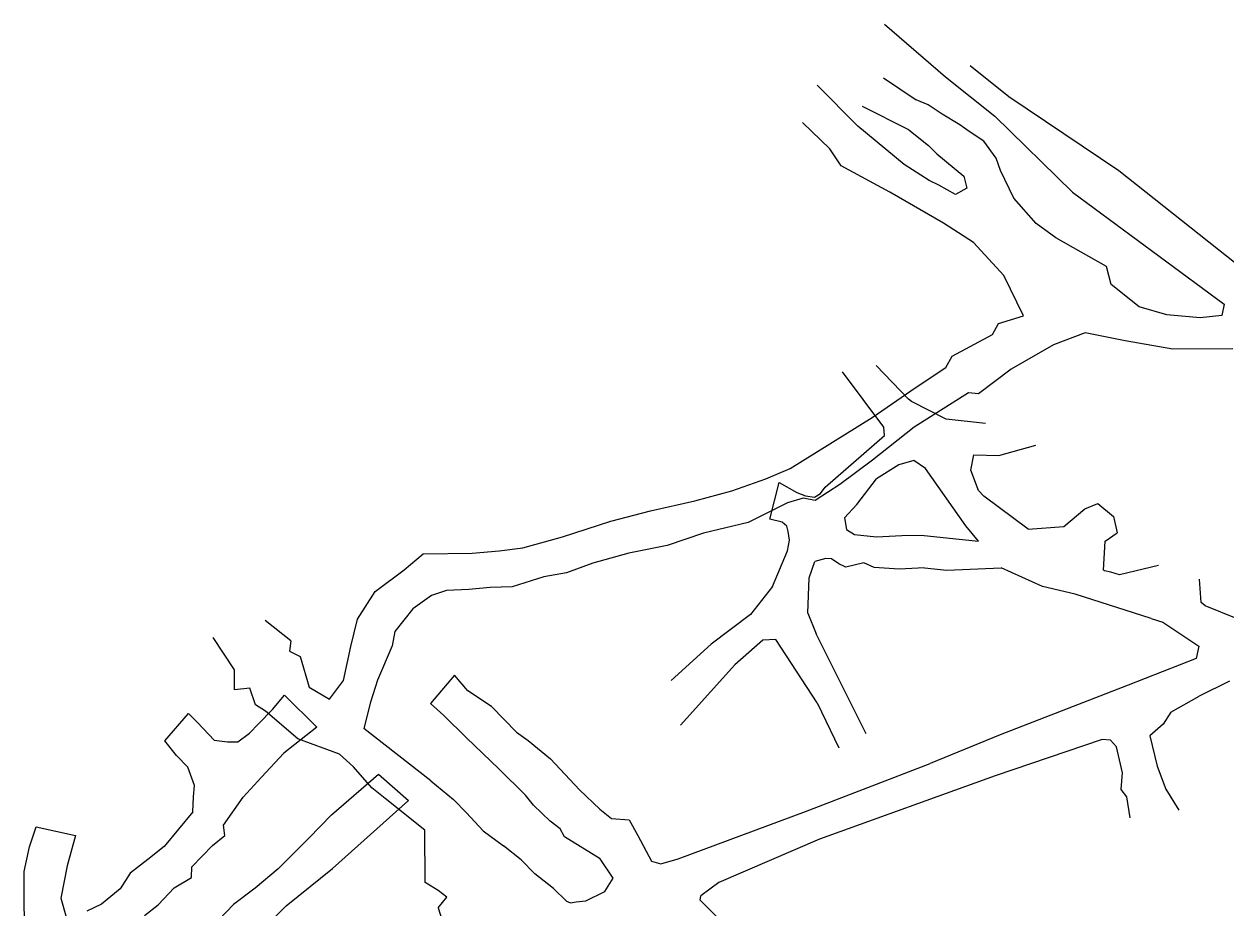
# Model space of a CAD drawing. Extents: x 539064 to 539891, y 4477666 to 4478116.
# Drawn here: x 539170.6 to 539320.4, y 4477829.8 to 4477940 of the extents above; entities that cross this region are included whole.
import ezdxf

# ---------------------------------------------------------------- set-up
doc = ezdxf.new("R2010")
doc.units = 0
doc.header["$MEASUREMENT"] = 0
doc.linetypes.add('DUZ', pattern=[500, 500])
doc.layers.add('KAT_1450', color=236, linetype='DUZ')
doc.layers.add('KAT_1460', color=13, linetype='DUZ')

msp = doc.modelspace()

# ---------------------------------------------------------------- linework, layer by layer
at = {"layer": 'KAT_1450'}
for p, q in [((539277.67, 4477889.78, 1454.8), (539272.54, 4477896.68, 1455.96)), ((539276.73, 4477897.48, 1455.7), (539280.75, 4477893.26, 1454.89)), ((539281.11, 4477892.99, 1454.82), (539280.75, 4477893.26, 1454.89)), ((539285.43, 4477890.76, 1454.24), (539281.11, 4477892.99, 1454.82)), ((539290.36, 4477890.23, 1454.01), (539285.43, 4477890.76, 1454.24)), ((539277.78, 4477888.75, 1454.37), (539277.67, 4477889.78, 1454.8)), ((539270.37, 4477882.3, 1453.5), (539277.78, 4477888.75, 1454.37)), ((539288.5, 4477884.42, 1454.25), (539288.88, 4477886.35, 1454.12)), ((539288.88, 4477886.35, 1454.12), (539292.01, 4477886.27, 1453.96)), ((539292.01, 4477886.27, 1453.96), (539296.59, 4477887.52, 1453.75)), ((539279.53, 4477885.08, 1454.29), (539276.76, 4477883.33, 1454.02)), ((539281.43, 4477885.64, 1454.36), (539279.53, 4477885.08, 1454.29)), ((539282.87, 4477884.63, 1454.27), (539281.43, 4477885.64, 1454.36)), ((539274.32, 4477880.13, 1453.8), (539276.76, 4477883.33, 1454.02)), ((539287.88, 4477877.48, 1454.45), (539282.87, 4477884.63, 1454.27)), ((539289.46, 4477881.9, 1454.34), (539288.5, 4477884.42, 1454.25)), ((539263.5, 4477878.34, 1453), (539264.63, 4477882.87, 1453)), ((539264.63, 4477882.87, 1453), (539266.84, 4477881.65, 1453)), ((539266.84, 4477881.65, 1453), (539267.91, 4477881.24, 1453)), ((539269.78, 4477881.53, 1453.23), (539270.37, 4477882.3, 1453.5)), ((539290.13, 4477881.19, 1454.39), (539289.46, 4477881.9, 1454.34)), ((539267.91, 4477881.24, 1453), (539269.05, 4477881.05, 1453.33)), ((539269.05, 4477881.05, 1453.33), (539269.78, 4477881.53, 1453.23)), ((539295.66, 4477877.08, 1454.85), (539290.13, 4477881.19, 1454.39)), ((539302.7, 4477879.6, 1457), (539304.32, 4477880.28, 1457)), ((539304.32, 4477880.28, 1457), (539306.3, 4477878.64, 1457)), ((539274.32, 4477880.13, 1453.8), (539272.79, 4477878.48, 1453.7)), ((539300.1, 4477877.4, 1456), (539302.7, 4477879.6, 1457)), ((539265.03, 4477877.96, 1453), (539263.5, 4477878.34, 1453)), ((539265.62, 4477877.46, 1453), (539265.03, 4477877.96, 1453)), ((539265.77, 4477876.77, 1453), (539265.62, 4477877.46, 1453)), ((539272.79, 4477878.48, 1453.7), (539273.04, 4477877.03, 1453.7)), ((539289.48, 4477875.59, 1454.45), (539287.88, 4477877.48, 1454.45)), ((539295.66, 4477877.08, 1454.85), (539300.1, 4477877.4, 1456)), ((539306.3, 4477878.64, 1457), (539306.74, 4477876.63, 1457)), ((539265.69, 4477874.38, 1452.6), (539265.95, 4477875.7, 1452.66)), ((539265.95, 4477875.7, 1452.66), (539265.77, 4477876.77, 1453)), ((539273.04, 4477877.03, 1453.7), (539274.01, 4477876.43, 1453.7)), ((539274.01, 4477876.43, 1453.7), (539276.76, 4477876.12, 1453.7)), ((539276.76, 4477876.12, 1453.7), (539279.92, 4477876.29, 1454.4)), ((539279.92, 4477876.29, 1454.4), (539282.34, 4477876.31, 1454.4)), ((539282.34, 4477876.31, 1454.4), (539285.84, 4477875.96, 1454.4)), ((539285.84, 4477875.96, 1454.4), (539289.48, 4477875.59, 1454.45)), ((539305.24, 4477875.59, 1456.5), (539306.74, 4477876.63, 1457)), ((539263.81, 4477869.94, 1451.94), (539265.69, 4477874.38, 1452.6)), ((539305.05, 4477871.96, 1455.26), (539305.24, 4477875.59, 1456.5)), ((539268.37, 4477871.01, 1452.25), (539269.07, 4477873.03, 1452.5)), ((539270.44, 4477873.42, 1454.37), (539269.07, 4477873.03, 1452.5)), ((539271.16, 4477873.37, 1453.7), (539270.44, 4477873.42, 1454.37)), ((539272.09, 4477872.74, 1453.7), (539271.16, 4477873.37, 1453.7)), ((539272.93, 4477872.36, 1453.7), (539272.09, 4477872.74, 1453.7)), ((539275.2, 4477872.88, 1453.7), (539272.93, 4477872.36, 1453.7)), ((539276.48, 4477872.3, 1453.7), (539275.2, 4477872.88, 1453.7)), ((539279.6, 4477872.08, 1454.33), (539276.48, 4477872.3, 1453.7)), ((539282.75, 4477872.25, 1454.33), (539279.6, 4477872.08, 1454.33)), ((539282.75, 4477872.25, 1454.33), (539285.52, 4477871.97, 1454.4)), ((539285.52, 4477871.97, 1454.4), (539292.29, 4477872.27, 1454.88)), ((539297.45, 4477869.93, 1455), (539292.29, 4477872.27, 1454.88)), ((539305.14, 4477871.88, 1455.27), (539305.05, 4477871.96, 1455.26)), ((539305.96, 4477871.7, 1455.32), (539305.14, 4477871.88, 1455.27)), ((539307.01, 4477871.38, 1455.38), (539305.96, 4477871.7, 1455.32)), ((539311.88, 4477872.54, 1456.4), (539307.01, 4477871.38, 1455.38)), ((539263.81, 4477869.94, 1451.94), (539261.07, 4477866.44, 1451.41)), ((539268.21, 4477866.61, 1451.53), (539268.37, 4477871.01, 1452.25)), ((539301.49, 4477868.98, 1455.14), (539297.45, 4477869.93, 1455)), ((539317.2, 4477867.95, 1457.07), (539316.98, 4477870.83, 1456.68)), ((539310.96, 4477865.94, 1456.49), (539301.49, 4477868.98, 1455.14)), ((539317.69, 4477867.52, 1457.19), (539317.2, 4477867.95, 1457.07)), ((539321.8, 4477865.85, 1458), (539317.69, 4477867.52, 1457.19)), ((539261.07, 4477866.44, 1451.41), (539256.18, 4477862.74, 1450.87)), ((539268.21, 4477866.61, 1451.53), (539269.26, 4477864.03, 1451.32)), ((539310.96, 4477865.94, 1456.49), (539312.42, 4477865.5, 1456.6)), ((539312.42, 4477865.5, 1456.6), (539316.92, 4477862.48, 1457.64)), ((539275.5, 4477851.56, 1449.11), (539269.26, 4477864.03, 1451.32)), ((539256.18, 4477862.74, 1450.87), (539251.2, 4477858.24, 1450.28)), ((539262.62, 4477863.24, 1451.28), (539259.12, 4477860.17, 1450.87)), ((539264.25, 4477863.31, 1451.38), (539262.62, 4477863.24, 1451.28)), ((539269.38, 4477855.42, 1451.3), (539264.25, 4477863.31, 1451.38)), ((539316.92, 4477862.48, 1457.64), (539316.56, 4477860.97, 1458.42)), ((539316.56, 4477860.97, 1458.42), (539308.1, 4477857.66, 1458.46)), ((539259.12, 4477860.17, 1450.87), (539252.36, 4477852.67, 1449.98)), ((539320.74, 4477858.15, 1458.46), (539316.95, 4477856.28, 1458.43)), ((539201.55, 4477854.61, 1453.55), (539203.07, 4477856.39, 1453.55)), ((539203.07, 4477856.39, 1453.55), (539207.06, 4477852.42, 1453.55)), ((539308.1, 4477857.66, 1458.46), (539292.15, 4477851.45, 1459.3)), ((539313.4, 4477854.27, 1458.37), (539316.95, 4477856.28, 1458.43)), ((539269.38, 4477855.42, 1451.3), (539272.06, 4477849.85, 1449.63)), ((539188.16, 4477850.7, 1453.15), (539191.1, 4477854.1, 1453.24)), ((539191.1, 4477854.1, 1453.24), (539192.22, 4477852.99, 1453.18)), ((539199.82, 4477852.84, 1453.55), (539201.55, 4477854.61, 1453.55)), ((539313.4, 4477854.27, 1458.37), (539312.46, 4477852.79, 1458.39)), ((539192.22, 4477852.99, 1453.18), (539194.3, 4477850.8, 1453.48)), ((539198.71, 4477851.68, 1453.55), (539199.82, 4477852.84, 1453.55)), ((539207.06, 4477852.42, 1453.55), (539202.96, 4477849.15, 1453.55)), ((539312.46, 4477852.79, 1458.39), (539310.82, 4477851.34, 1458.43)), ((539189.62, 4477848.88, 1453.64), (539188.16, 4477850.7, 1453.15)), ((539194.3, 4477850.8, 1453.48), (539195.94, 4477850.6, 1453.48)), ((539195.94, 4477850.6, 1453.48), (539197.22, 4477850.58, 1453.55)), ((539197.22, 4477850.58, 1453.55), (539198.71, 4477851.68, 1453.55)), ((539292.15, 4477851.45, 1459.3), (539283.46, 4477847.88, 1459.9)), ((539304.89, 4477850.89, 1458.64), (539291.56, 4477846.34, 1459.45)), ((539305.91, 4477850.8, 1458.58), (539304.89, 4477850.89, 1458.64)), ((539306.66, 4477849.96, 1458.52), (539305.91, 4477850.8, 1458.58)), ((539310.82, 4477851.34, 1458.43), (539311.7, 4477847.53, 1458.42)), ((539191, 4477847.44, 1453.46), (539189.62, 4477848.88, 1453.64)), ((539202.96, 4477849.15, 1453.55), (539200.2, 4477846.19, 1453.55)), ((539307.42, 4477846.71, 1458.44), (539306.66, 4477849.96, 1458.52)), ((539191.84, 4477845.14, 1453.55), (539191, 4477847.44, 1453.46)), ((539267.92, 4477841.91, 1460.64), (539283.46, 4477847.88, 1459.9)), ((539311.7, 4477847.53, 1458.42), (539312.78, 4477844.7, 1458.37)), ((539200.2, 4477846.19, 1453.55), (539197.91, 4477843.67, 1453.58)), ((539208.92, 4477841.48, 1454.17), (539214.74, 4477846.57, 1454.17)), ((539214.74, 4477846.57, 1454.17), (539218.48, 4477843.26, 1454.17)), ((539291.56, 4477846.34, 1459.45), (539269.67, 4477838.47, 1461)), ((539307.24, 4477844.64, 1458.39), (539307.42, 4477846.71, 1458.44)), ((539191.73, 4477843.73, 1453.42), (539191.84, 4477845.14, 1453.55)), ((539307.94, 4477843.72, 1458.48), (539307.24, 4477844.64, 1458.39)), ((539312.78, 4477844.7, 1458.37), (539314.42, 4477842.08, 1457.99)), ((539191.64, 4477841.87, 1453.46), (539191.73, 4477843.73, 1453.42)), ((539195.44, 4477840.21, 1453.59), (539197.91, 4477843.67, 1453.58)), ((539218.48, 4477843.26, 1454.17), (539209.02, 4477834.78, 1454.17)), ((539308.37, 4477841.12, 1458.28), (539307.94, 4477843.72, 1458.48)), ((539191.64, 4477841.87, 1453.46), (539188.05, 4477837.52, 1453.94)), ((539206.08, 4477838.56, 1454.25), (539208.92, 4477841.48, 1454.17)), ((539171.29, 4477837.48, 1453.78), (539172.13, 4477839.99, 1453.67)), ((539172.13, 4477839.99, 1453.67), (539177.02, 4477838.89, 1453.58)), ((539195.62, 4477838.89, 1453.58), (539195.44, 4477840.21, 1453.59)), ((539177.02, 4477838.89, 1453.58), (539175.98, 4477835.14, 1453.71)), ((539194.08, 4477837.67, 1453.64), (539195.62, 4477838.89, 1453.58)), ((539206.08, 4477838.56, 1454.25), (539202.25, 4477834.75, 1454.15)), ((539170.65, 4477834.43, 1453.7), (539171.29, 4477837.48, 1453.78)), ((539188.05, 4477837.52, 1453.94), (539186.05, 4477835.93, 1453.54)), ((539191.52, 4477835.01, 1453.8), (539194.08, 4477837.67, 1453.64)), ((539186.05, 4477835.93, 1453.54), (539183.83, 4477834.22, 1453.84)), ((539170.62, 4477831.12, 1454.02), (539170.65, 4477834.43, 1453.7)), ((539175.98, 4477835.14, 1453.71), (539175.18, 4477831.11, 1453.88)), ((539183.83, 4477834.22, 1453.84), (539182.58, 4477832.25, 1453.84)), ((539191.47, 4477833.67, 1453.69), (539191.52, 4477835.01, 1453.8)), ((539202.25, 4477834.75, 1454.15), (539199.39, 4477832.33, 1454.32)), ((539203.25, 4477830.13, 1454.26), (539209.02, 4477834.78, 1454.17)), ((539182.58, 4477832.25, 1453.84), (539180.26, 4477830.37, 1453.84)), ((539187.31, 4477830.29, 1453.84), (539189.33, 4477832.41, 1453.93)), ((539189.33, 4477832.41, 1453.93), (539191.47, 4477833.67, 1453.69)), ((539199.39, 4477832.33, 1454.32), (539196.69, 4477830.3, 1454.47)), ((539170.66, 4477827.81, 1453.9), (539170.62, 4477831.12, 1454.02)), ((539175.18, 4477831.11, 1453.88), (539175.84, 4477828.91, 1453.84)), ((539180.26, 4477830.37, 1453.84), (539178.44, 4477829.47, 1453.84)), ((539185.61, 4477828.95, 1453.84), (539187.31, 4477830.29, 1453.84)), ((539194.86, 4477828.39, 1454.04), (539196.69, 4477830.3, 1454.47)), ((539200.81, 4477827.71, 1454.36), (539203.25, 4477830.13, 1454.26))]:
    msp.add_line(p, q, dxfattribs=at)
at = {"layer": 'KAT_1460'}
for p, q in [((539277.77, 4477940.01, 1463.99), (539285.35, 4477933.41, 1465.46)), ((539293.24, 4477930.95, 1466.86), (539288.42, 4477934.79, 1465.72)), ((539277.65, 4477933.31, 1464.78), (539281.72, 4477930.55, 1466.37)), ((539285.35, 4477933.41, 1465.46), (539291.52, 4477928.52, 1466.77)), ((539274.45, 4477927.3, 1469.33), (539269.38, 4477932.4, 1469.72)), ((539280.79, 4477926.81, 1466.43), (539275.02, 4477929.73, 1464.82)), ((539283.21, 4477929.95, 1466.47), (539281.72, 4477930.55, 1466.37)), ((539284.94, 4477928.77, 1467.03), (539283.21, 4477929.95, 1466.47)), ((539306.96, 4477921.72, 1469.32), (539293.24, 4477930.95, 1466.86)), ((539287.16, 4477927.46, 1467.73), (539284.94, 4477928.77, 1467.03)), ((539301.16, 4477919.07, 1469.31), (539291.52, 4477928.52, 1466.77)), ((539270.94, 4477924.46, 1469.58), (539267.57, 4477927.76, 1469.76)), ((539280.23, 4477922.49, 1469.4), (539274.45, 4477927.3, 1469.33)), ((539280.79, 4477926.81, 1466.43), (539283.26, 4477924.86, 1467.27)), ((539288.31, 4477926.6, 1467.79), (539287.16, 4477927.46, 1467.73)), ((539290.13, 4477925.43, 1467.97), (539288.31, 4477926.6, 1467.79)), ((539291.65, 4477923.29, 1468.33), (539290.13, 4477925.43, 1467.97)), ((539272.35, 4477922.34, 1469.47), (539270.94, 4477924.46, 1469.58)), ((539283.26, 4477924.86, 1467.27), (539284.3, 4477923.84, 1467.66)), ((539284.3, 4477923.84, 1467.66), (539287.66, 4477921.06, 1468.22)), ((539278.44, 4477919.08, 1469.46), (539272.35, 4477922.34, 1469.47)), ((539283.31, 4477920.52, 1469.52), (539280.23, 4477922.49, 1469.4)), ((539292.19, 4477921.76, 1468.33), (539291.65, 4477923.29, 1467.97)), ((539287.66, 4477921.06, 1468.22), (539288, 4477919.55, 1468.91)), ((539293.85, 4477918.3, 1469.05), (539292.19, 4477921.76, 1468.33)), ((539327.27, 4477905.59, 1469.6), (539306.96, 4477921.72, 1469.32)), ((539284.54, 4477919.94, 1469.43), (539283.31, 4477920.52, 1469.52)), ((539286.61, 4477918.78, 1469.49), (539284.54, 4477919.94, 1469.43)), ((539288, 4477919.55, 1468.91), (539286.61, 4477918.78, 1469.49)), ((539285.12, 4477915.18, 1469.44), (539278.44, 4477919.08, 1469.46)), ((539296.66, 4477915.16, 1469.45), (539293.85, 4477918.3, 1469.05)), ((539301.16, 4477919.07, 1469.31), (539320.07, 4477905.11, 1469.74)), ((539288.86, 4477912.77, 1469.44), (539285.12, 4477915.18, 1469.44)), ((539299.1, 4477913.37, 1469.68), (539296.66, 4477915.16, 1469.45)), ((539305.39, 4477909.79, 1469.78), (539299.1, 4477913.37, 1469.68)), ((539292.64, 4477908.68, 1469.69), (539288.86, 4477912.77, 1469.44)), ((539295.09, 4477903.64, 1469.86), (539292.64, 4477908.68, 1469.69)), ((539305.98, 4477907.55, 1469.78), (539305.39, 4477909.79, 1469.78)), ((539309.49, 4477904.76, 1469.77), (539305.98, 4477907.55, 1469.78)), ((539312.91, 4477903.76, 1469.76), (539309.49, 4477904.76, 1469.77)), ((539320.07, 4477905.11, 1469.74), (539319.76, 4477903.7, 1469.74)), ((539291.2, 4477901.34, 1469.8), (539291.98, 4477902.7, 1469.88)), ((539291.98, 4477902.7, 1469.88), (539295.09, 4477903.64, 1469.86)), ((539317.06, 4477903.42, 1469.73), (539312.91, 4477903.76, 1469.76)), ((539319.76, 4477903.7, 1469.74), (539317.06, 4477903.42, 1469.73)), ((539286.21, 4477898.61, 1470.01), (539291.2, 4477901.34, 1469.8)), ((539302.74, 4477901.55, 1469.73), (539298.8, 4477900.06, 1469.86)), ((539307.73, 4477900.54, 1469.68), (539302.74, 4477901.55, 1469.73)), ((539298.8, 4477900.06, 1469.86), (539293.53, 4477897.01, 1469.7)), ((539313.68, 4477899.51, 1469.67), (539307.73, 4477900.54, 1469.68)), ((539285.39, 4477897.2, 1470.06), (539286.21, 4477898.61, 1470.01)), ((539321.14, 4477899.53, 1469.74), (539313.68, 4477899.51, 1469.67)), ((539281.71, 4477894.76, 1470.18), (539285.39, 4477897.2, 1470.06)), ((539293.53, 4477897.01, 1469.7), (539289.47, 4477893.92, 1469.89)), ((539276.25, 4477891, 1470.28), (539281.71, 4477894.76, 1470.18)), ((539288.24, 4477894.07, 1469.96), (539281.48, 4477889.8, 1470.32)), ((539289.47, 4477893.92, 1469.89), (539288.24, 4477894.07, 1469.96)), ((539266.02, 4477884.65, 1469.44), (539276.25, 4477891, 1470.28)), ((539281.48, 4477889.8, 1470.32), (539276.29, 4477885.67, 1470.16)), ((539263, 4477883.34, 1469.01), (539266.02, 4477884.65, 1469.44)), ((539276.29, 4477885.67, 1470.16), (539272.19, 4477882.66, 1469.72)), ((539258.76, 4477881.87, 1468.66), (539263, 4477883.34, 1469.01)), ((539254.14, 4477880.62, 1468.19), (539258.76, 4477881.87, 1468.66)), ((539272.19, 4477882.66, 1469.72), (539269.12, 4477880.66, 1469.42)), ((539248.63, 4477879.36, 1467.29), (539254.14, 4477880.62, 1468.19)), ((539265.69, 4477880.35, 1469.16), (539260.8, 4477877.9, 1468.69)), ((539267.65, 4477880.93, 1469.32), (539265.69, 4477880.35, 1469.16)), ((539269.12, 4477880.66, 1469.42), (539267.65, 4477880.93, 1469.32)), ((539243.67, 4477878.07, 1466.91), (539248.63, 4477879.36, 1467.29)), ((539237.65, 4477876.11, 1465.94), (539243.67, 4477878.07, 1466.91)), ((539260.8, 4477877.9, 1468.69), (539255.21, 4477876.56, 1468.11)), ((539232.74, 4477874.77, 1465), (539237.65, 4477876.11, 1465.94)), ((539255.21, 4477876.56, 1468.11), (539250.71, 4477875.05, 1467.56)), ((539226.42, 4477874.07, 1464.18), (539229.79, 4477874.39, 1464.57)), ((539229.79, 4477874.39, 1464.57), (539232.74, 4477874.77, 1465)), ((539250.71, 4477875.05, 1467.56), (539245.93, 4477874.09, 1466.9)), ((539217.95, 4477872.01, 1463.13), (539220.32, 4477873.99, 1463.65)), ((539220.32, 4477873.99, 1463.65), (539226.42, 4477874.07, 1464.18)), ((539241.46, 4477872.83, 1466.4), (539238.15, 4477871.62, 1465.82)), ((539245.93, 4477874.09, 1466.9), (539241.46, 4477872.83, 1466.4)), ((539214.36, 4477869.29, 1462.76), (539217.95, 4477872.01, 1463.13)), ((539238.15, 4477871.62, 1465.82), (539235.36, 4477871.12, 1465.23)), ((539228.67, 4477869.82, 1464.41), (539226.02, 4477869.55, 1464.05)), ((539231.39, 4477869.91, 1464.68), (539228.67, 4477869.82, 1464.41)), ((539235.36, 4477871.12, 1465.23), (539231.39, 4477869.91, 1464.68)), ((539212.13, 4477865.86, 1462.79), (539214.36, 4477869.29, 1462.76)), ((539221.35, 4477868.83, 1463.35), (539219.03, 4477867.16, 1463.09)), ((539223.22, 4477869.43, 1463.68), (539221.35, 4477868.83, 1463.35)), ((539226.02, 4477869.55, 1464.05), (539223.22, 4477869.43, 1463.68)), ((539219.03, 4477867.16, 1463.09), (539216.78, 4477864.31, 1463.01)), ((539203.84, 4477863.15, 1461.8), (539200.65, 4477865.71, 1461.88)), ((539211.3, 4477862.44, 1462.73), (539212.13, 4477865.86, 1462.79)), ((539216.78, 4477864.31, 1463.01), (539216.45, 4477862.53, 1462.74)), ((539196.83, 4477859.53, 1461.84), (539194.17, 4477863.56, 1462.05)), ((539203.84, 4477863.15, 1461.8), (539203.69, 4477861.88, 1461.8)), ((539210.4, 4477858.21, 1462.25), (539211.3, 4477862.44, 1462.73)), ((539216.45, 4477862.53, 1462.74), (539214.64, 4477858.26, 1462.59)), ((539203.69, 4477861.88, 1461.8), (539205, 4477861.2, 1461.8)), ((539205, 4477861.2, 1461.8), (539206.12, 4477857.4, 1461.8)), ((539196.83, 4477857.05, 1461.8), (539196.83, 4477859.53, 1461.84)), ((539208.66, 4477855.91, 1461.77), (539210.4, 4477858.21, 1462.25)), ((539214.64, 4477858.26, 1462.59), (539213.75, 4477855.53, 1462.29)), ((539224.22, 4477858.88, 1462.63), (539221.24, 4477855.37, 1462.63)), ((539225.88, 4477856.94, 1462.63), (539224.22, 4477858.88, 1462.63)), ((539198.72, 4477857.26, 1461.8), (539196.83, 4477857.05, 1461.8)), ((539199.42, 4477855.17, 1461.8), (539198.72, 4477857.26, 1461.8)), ((539206.12, 4477857.4, 1461.8), (539208.66, 4477855.91, 1461.77)), ((539228.81, 4477854.97, 1462.63), (539225.88, 4477856.94, 1462.63)), ((539200.7, 4477854.38, 1461.8), (539199.42, 4477855.17, 1461.8)), ((539213.75, 4477855.53, 1462.29), (539212.92, 4477852.26, 1461.95)), ((539221.24, 4477855.37, 1462.63), (539222.89, 4477853.86, 1462.63)), ((539228.81, 4477854.97, 1462.63), (539231.96, 4477851.77, 1462.56)), ((539204.71, 4477850.95, 1461.8), (539200.7, 4477854.38, 1461.8)), ((539222.89, 4477853.86, 1462.63), (539225.7, 4477851.09, 1462.63)), ((539221.28, 4477845.74, 1461.85), (539212.92, 4477852.26, 1461.95)), ((539231.96, 4477851.77, 1462.56), (539233.4, 4477850.75, 1462.5)), ((539209.92, 4477849.04, 1461.9), (539204.71, 4477850.95, 1461.8)), ((539229.76, 4477847.2, 1462.5), (539225.7, 4477851.09, 1462.63)), ((539233.4, 4477850.75, 1462.5), (539236.16, 4477848.46, 1462.43)), ((539211.66, 4477847.48, 1461.87), (539209.92, 4477849.04, 1461.9)), ((539213.93, 4477844.84, 1461.94), (539211.66, 4477847.48, 1461.87)), ((539233.07, 4477843.92, 1462.4), (539229.76, 4477847.2, 1462.5)), ((539236.16, 4477848.46, 1462.43), (539239.79, 4477844.59, 1462.37)), ((539221.28, 4477845.74, 1461.85), (539224.08, 4477843.39, 1461.67)), ((539215.58, 4477843.52, 1461.92), (539213.93, 4477844.84, 1461.94)), ((539239.79, 4477844.59, 1462.37), (539242.3, 4477842.2, 1462.23)), ((539220.54, 4477839.56, 1461.67), (539215.58, 4477843.52, 1461.92)), ((539225.7, 4477841.73, 1461.64), (539224.08, 4477843.39, 1461.67)), ((539234.04, 4477842.69, 1462.36), (539233.07, 4477843.92, 1462.4)), ((539227.81, 4477839.51, 1461.52), (539225.7, 4477841.73, 1461.64)), ((539236.13, 4477840.7, 1462.37), (539234.04, 4477842.69, 1462.36)), ((539242.3, 4477842.2, 1462.23), (539243.78, 4477841.01, 1462.17)), ((539252.09, 4477836, 1461.97), (539267.92, 4477841.91, 1460.64)), ((539237.39, 4477839.76, 1462.37), (539236.13, 4477840.7, 1462.37)), ((539237.92, 4477838.76, 1462.37), (539237.39, 4477839.76, 1462.37)), ((539243.78, 4477841.01, 1462.17), (539245.98, 4477840.88, 1462.12)), ((539245.98, 4477840.88, 1462.12), (539247.03, 4477838.9, 1461.88)), ((539220.58, 4477833.05, 1461.95), (539220.54, 4477839.56, 1461.67)), ((539227.81, 4477839.51, 1461.52), (539230.31, 4477837.62, 1461.75)), ((539242.37, 4477836.01, 1462.12), (539237.92, 4477838.76, 1462.37)), ((539247.03, 4477838.9, 1461.88), (539248.76, 4477835.73, 1461.97)), ((539269.67, 4477838.47, 1461), (539257.12, 4477833.06, 1461.84)), ((539232.53, 4477835.87, 1461.75), (539230.31, 4477837.62, 1461.75)), ((539232.53, 4477835.87, 1461.75), (539234.23, 4477834.13, 1461.89)), ((539243.99, 4477833.6, 1461.72), (539242.37, 4477836.01, 1462.12)), ((539248.76, 4477835.73, 1461.97), (539249.91, 4477835.39, 1461.97)), ((539249.91, 4477835.39, 1461.97), (539252.09, 4477836, 1461.97)), ((539236.54, 4477832.29, 1461.78), (539234.23, 4477834.13, 1461.89)), ((539222.2, 4477832.06, 1461.95), (539220.58, 4477833.05, 1461.95)), ((539236.54, 4477832.29, 1461.78), (539238.16, 4477830.74, 1461.63)), ((539242.92, 4477831.92, 1461.97), (539243.99, 4477833.6, 1461.72)), ((539257.12, 4477833.06, 1461.84), (539254.9, 4477831.41, 1461.84)), ((539222.17, 4477829.91, 1461.95), (539223.27, 4477831.22, 1461.95)), ((539223.27, 4477831.22, 1461.95), (539222.2, 4477832.06, 1461.95)), ((539238.16, 4477830.74, 1461.63), (539238.65, 4477830.51, 1461.55)), ((539239.36, 4477830.63, 1461.49), (539240.59, 4477830.79, 1461.97)), ((539240.59, 4477830.79, 1461.97), (539242.92, 4477831.92, 1461.97)), ((539254.81, 4477830.84, 1461.83), (539254.9, 4477831.41, 1461.84)), ((539254.81, 4477830.84, 1461.83), (539256.79, 4477828.88, 1461.95)), ((539222.17, 4477829.91, 1461.95), (539222.97, 4477827.4, 1461.9)), ((539238.65, 4477830.51, 1461.55), (539239.36, 4477830.63, 1461.49))]:
    msp.add_line(p, q, dxfattribs=at)

doc.saveas('drawing.dxf')
